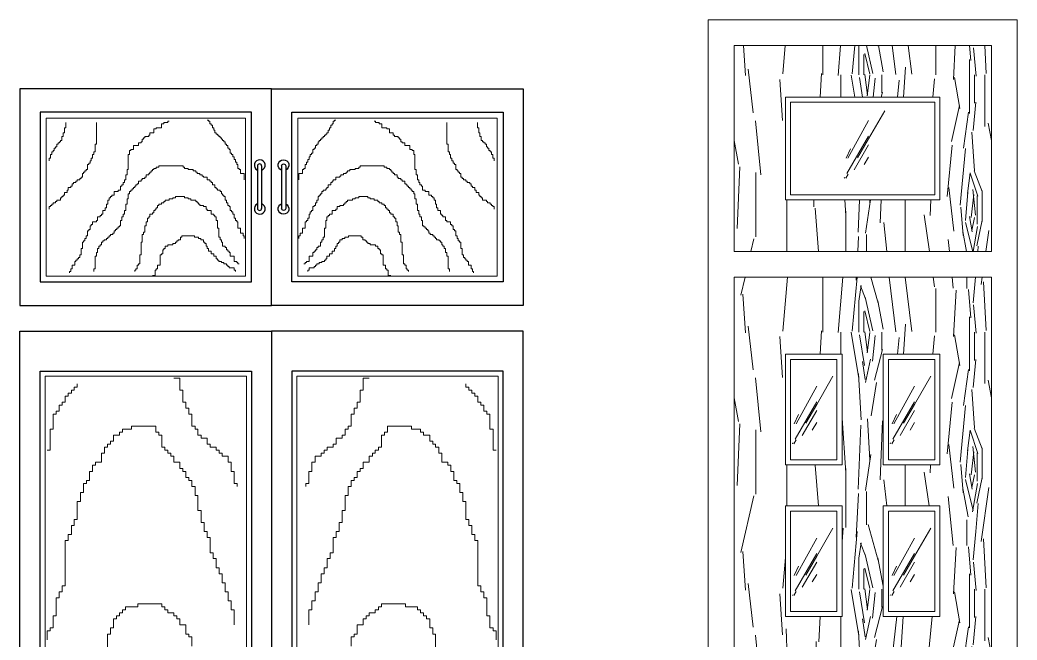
# Model space of a CAD drawing. Header units: millimetres. Extents: x -37049 to 129367, y 25385 to 90033.
# Drawn here: x 41102 to 43040, y 40787 to 41992 of the extents above; entities that cross this region are included whole.
import ezdxf

# ---------------------------------------------------------------- set-up
doc = ezdxf.new("R2010")
doc.units = ezdxf.units.MM
doc.header["$MEASUREMENT"] = 0
for name, color, linetype, lineweight in [('NBONG', 253, 'Continuous', 5), ('NCUA', 4, 'Continuous', 20), ('NCUAKHBAO', 191, 'Continuous', 18), ('NCUAMANH', 32, 'Continuous', 9), ('NKT', 9, 'Continuous', 0), ('NMANH2', 35, 'Continuous', 9), ('NMANH3', 25, 'Continuous', 9), ('NSMANH1', 44, 'Continuous', 5), ('NTHAY1', 61, 'Continuous', 25), ('NTHAY2', 51, 'Continuous', 25)]:
    doc.layers.add(name, color=color, linetype=linetype, lineweight=lineweight)
pattern_1 = [(79.6952, (-818050.92, -524962.584), (499.9974378, 3000.0004804), [55.9015, -5534.268]), (90, (-818040.9, -524907.6), (-500, 500), [55, -445]), (108.4349, (-818040.92, -524852.58), (-499.999202, 1000.000217), [47.434, -1533.7045]), (262.875, (-818055.92, -524807.584), (499.999141, 3500.00019), [40.3115, -3990.8175]), (264.8056, (-818060.92, -524847.584), (499.9976123, 5000.000335), [55.227, -5467.4535]), (284.0362, (-818065.92, -524902.58), (499.999029, -1500.000273), [61.8465, -1999.706]), (99.4623, (-818050.92, -524922.58), (-499.9990696, 2500.000387), [30.414, -3010.9675]), (83.6598, (-818055.92, -524892.584), (-500.0007895, -3999.9997013), [45.277, -4482.4155]), (275.7106, (-818050.92, -524847.584), (500.0006573, -4499.9997117), [50.2495, -4974.6885]), (258.6901, (-818045.92, -524897.58), (499.998816, 2000.000376), [25.495, -2524.0145]), (84.8056, (-818045.92, -525007.584), (-499.9976123, -5000.000335), [55.227, -5467.4535]), (78.6901, (-818040.92, -524952.58), (-499.998816, -2000.000376), [50.99, -2498.5195]), (90, (-818030.9, -524902.6), (-500, 500), [60, -440]), (110.556, (-818030.92, -524842.584), (-999.9979982, 2500.0009223), [42.72, -4229.282]), (93.8141, (-818045.918, -524802.584), (-500.003062, 6999.9996707), [75.1665, -7441.4815]), (84.8056, (-818050.92, -524727.584), (-499.9976123, -5000.000335), [55.227, -5467.4535]), (90, (-818045.9, -524672.6), (-500, 500), [55, -445]), (95.1944, (-818045.92, -525117.584), (-499.9976123, 5000.000335), [55.227, -5467.4535]), (84.8056, (-818050.92, -525062.584), (-499.9976123, -5000.000335), [55.227, -5467.4535]), (90, (-818055.9, -525117.6), (-500, 500), [30, -470]), (95.1944, (-818055.92, -525087.584), (-499.9976123, 5000.000335), [55.227, -5467.4535]), (90, (-818060.9, -525032.6), (-500, 500), [50, -450]), (100.3048, (-818060.92, -524982.584), (499.9974378, -3000.0004804), [55.9015, -5534.268]), (95.1944, (-818070.92, -524927.584), (-499.9976123, 5000.000335), [55.227, -5467.4535]), (84.8056, (-818075.92, -524872.584), (-499.9976123, -5000.000335), [55.227, -5467.4535]), (84.8056, (-818070.92, -524817.584), (-499.9976123, -5000.000335), [55.227, -5467.4535]), (81.8699, (-818065.92, -524762.584), (-499.999678, -2999.999888), [70.7105, -3464.823]), (90, (-818055.9, -524692.6), (-500, 500), [75, -425]), (77.4712, (-817755.92, -524712.584), (499.9998015, 2500.0001602), [46.0975, -4563.6745]), (84.2894, (-817745.92, -524667.584), (-500.0006573, -4499.9997117), [50.2495, -4974.6885]), (98.1301, (-817755.92, -524712.584), (-499.999678, 2999.999888), [35.3555, -3500.1785]), (99.4623, (-817760.92, -524677.58), (-499.9990696, 2500.000387), [60.8275, -2980.5535]), (90, (-817770.9, -525117.6), (-500, 500), [60, -440]), (80.5377, (-817770.92, -525057.58), (-499.9990696, -2500.000387), [30.414, -3010.9675]), (291.8014, (-817765.92, -525027.58), (-499.999955, 1500.0001365), [26.926, -2665.6565]), (282.9946, (-817755.92, -525052.584), (-999.9987888, 4500.0003839), [66.7085, -6604.1235]), (82.875, (-817755.92, -524657.584), (-499.999141, -3500.00019), [40.3115, -3990.8175]), (97.125, (-817755.92, -524657.584), (-499.999141, 3500.00019), [40.3115, -3990.8175]), (90, (-817760.9, -525117.6), (-500, 500), [40, -460]), (284.0362, (-817760.92, -525077.58), (499.999029, -1500.000273), [41.231, -2020.322]), (86.6335, (-817775.918, -525007.584), (-500.0054817, -7999.999661), [85.147, -8429.5465]), (87.7094, (-817770.918, -524922.584), (-499.99787656, -12000.0000646), [125.1, -12384.896]), (93.1798, (-817765.918, -524797.584), (-499.9955212, 8500.00025135), [90.139, -8923.7395]), (99.4623, (-817770.92, -524707.58), (-499.9990696, 2500.000387), [91.2415, -2950.14]), (100.3048, (-817725.92, -525117.584), (499.9974378, -3000.0004804), [55.9015, -5534.268]), (105.9454, (-817735.92, -525062.584), (499.9999446, -2000.0000633), [72.801, -3567.254]), (90, (-817755.9, -524992.6), (-500, 500), [65, -435]), (81.8699, (-817755.92, -524927.584), (-499.999678, -2999.999888), [70.7105, -3464.823]), (93.5763, (-817745.918, -524857.584), (-499.9953587, 7500.0003272), [80.156, -7935.4535]), (81.2538, (-817750.92, -524777.584), (500.0020985, 3499.9996682), [65.7645, -6510.7085]), (75.9638, (-817740.92, -524712.58), (-499.999029, -1500.000273), [61.8465, -1999.706]), (90, (-817725.9, -524652.6), (-500, 500), [35, -465]), (264.8056, (-817775.92, -525007.584), (499.9976123, 5000.000335), [110.4535, -5412.227]), (85.2364, (-817805.92, -525117.584), (-499.9957663, -5500.0004732), [120.416, -5900.3815]), (90, (-817795.9, -524997.6), (-500, 500), [115, -385]), (94.0856, (-817795.918, -524882.584), (-499.9980662, 6500.0000745), [140.3565, -6877.4775]), (90, (-817805.9, -524742.6), (-500, 500), [125, -375]), (97.125, (-817700.92, -525117.584), (-499.999141, 3500.00019), [120.934, -3910.195]), (96.3402, (-817715.92, -524997.584), (-500.0007895, 3999.9997013), [90.554, -4437.1385]), (87.5104, (-817725.918, -524907.584), (-500.00893264, -10999.99973985), [115.1085, -11395.756]), (83.4802, (-817720.918, -524792.584), (-1499.99976262, -12999.99989544), [176.139, -17437.776]), (93.0128, (-818025.918, -525117.584), (-500.00205244, 9000.00000585), [95.1315, -9418.0175]), (81.8699, (-818030.92, -525022.584), (-499.999678, -2999.999888), [106.066, -3429.468]), (87.6141, (-818015.918, -524917.584), (-499.9913853, -11500.00026194), [120.104, -11890.308]), (100.6197, (-818010.918, -524797.584), (1000.0040416, -5499.9992023), [81.394, -8058.016]), (90, (-818025.9, -524717.6), (-500, 500), [100, -400]), (86.8202, (-818085.918, -525117.584), (-499.9955212, -8500.00025135), [90.139, -8923.7395]), (96.009, (-818080.918, -525027.584), (499.99965874, -4999.99987545), [95.525, -9456.9615]), (96.7098, (-818090.918, -524932.584), (499.9969406, -4500.0004989), [85.586, -8473.035]), (84.2894, (-818100.92, -524847.584), (-500.0006573, -4499.9997117), [100.499, -4924.439]), (77.9052, (-818090.918, -524747.584), (-1000.0033667, -4499.9993008), [71.589, -7087.3215]), (99.4623, (-818075.92, -524677.58), (-499.9990696, 2500.000387), [60.8275, -2980.5535]), (93.8141, (-817990.918, -525117.584), (-500.003062, 6999.9996707), [75.1665, -7441.4815]), (77.1957, (-817995.918, -525042.584), (-1500.00369384, -6499.99892344), [112.805, -11167.709]), (90, (-817970.9, -524932.6), (-500, 500), [125, -375]), (95.4403, (-817970.918, -524807.584), (499.9966856, -5500.0001561), [105.475, -10442.0365]), (96.7098, (-817980.918, -524702.584), (499.9969406, -4500.0004989), [85.586, -8473.035]), (90, (-818120.9, -525117.6), (-500, 500), [85, -415]), (98.1301, (-818120.92, -525032.584), (-499.999678, 2999.999888), [141.4215, -3394.1125]), (87.6141, (-818140.918, -524892.584), (-499.9913853, -11500.00026194), [120.104, -11890.308]), (84.4725, (-818135.918, -524772.584), (999.99268983, 10500.0008597), [155.724, -15416.6875]), (96.8428, (-817665.918, -525117.584), (1000.00399896, -8499.99968274), [125.897, -12463.7815]), (90, (-817680.9, -524992.6), (-500, 500), [140, -360]), (86.3478, (-817680.918, -524852.584), (-999.99364926, -15500.00047111), [235.478, -23312.3455]), (90, (-817840.9, -525117.6), (-500, 500), [120, -380]), (94.7636, (-817840.92, -524997.584), (-499.9957663, 5500.0004732), [120.416, -5900.3815]), (88.1524, (-817850.918, -524877.584), (-499.99716989, -15000.00023215), [155.0805, -15352.982]), (87.2737, (-817845.918, -524722.584), (-499.99800886, -10000.0001475), [105.119, -10406.779]), (84.8056, (-817920.92, -525117.584), (-499.9976123, -5000.000335), [110.4535, -5412.227]), (90, (-817910.9, -525007.6), (-500, 500), [160, -340]), (91.9092, (-817910.918, -524847.584), (-500.01212054, 14499.9995158), [150.0835, -14858.2475]), (93.5763, (-817915.918, -524697.584), (-499.9953587, 7500.0003272), [80.156, -7935.4535])]

# ---------------------------------------------------------------- blocks, each defined once
blk = doc.blocks.new('A$C59837BF3')
at = {"layer": 'NTHAY2'}
for p, q in [((38, 582), (38, 70)), ((88, 582), (88, 70))]:
    blk.add_line(p, q, dxfattribs=at)
for centre, radius, start, end in [((65, 592), 65, 290.9204, 245.6594), ((63, 582), 25, 0, 180), ((65, 65), 65, 114.3406, 69.0796), ((63, 70), 25, 180, 0)]:
    blk.add_arc(centre, radius, start, end, dxfattribs=at)
blk = doc.blocks.new('A$C638607B3')
at = {"layer": 'NBONG', "ltscale": 0.75}
for p, q in [((167.5, 271.3), (279.7, 465.7)), ((25, 137.7), (167.5, 397)), ((18.4, 31.8), (167.5, 290.1)), ((67.8, 57.4), (167.5, 230)), ((92.1, 140.8), (167.5, 271.3)), ((13.1, 137.7), (42.9, 201.8)), ((137.2, 93.2), (167.5, 145.6)), ((0, 0), (2.9, 5)), ((10.8, 0), (26.5, 27.1))]:
    blk.add_line(p, q, dxfattribs=at)

msp = doc.modelspace()

# ---------------------------------------------------------------- hatches: boundary and pattern name
at = {"layer": 'NSMANH1', "lineweight": 0}
h = msp.add_hatch(dxfattribs=at)
h.set_pattern_fill('WOOD8', color=256, scale=500, angle=90, style=0, pattern_type=2)
h.set_pattern_definition(pattern_1)
h.paths.add_polyline_path([(42989.6, 41942.3), (42489.6, 41942.3), (42489.6, 41542.3), (42989.6, 41542.3)])
h.paths.add_polyline_path([(42889.6, 41842.3), (42889.6, 41642.3), (42589.6, 41642.3), (42589.6, 41842.3)], flags=16)
h = msp.add_hatch(dxfattribs=at)
h.set_pattern_fill('WOOD8', color=256, scale=500, angle=90, style=0, pattern_type=2)
h.set_pattern_definition(pattern_1)
h.paths.add_polyline_path([(42489.6, 41492.3), (42489.6, 40092.5), (42989.6, 40092.5), (42989.6, 41492.3)])
h.paths.add_polyline_path([(42889.6, 41342.3), (42889.6, 41127.3), (42779.6, 41127.3), (42779.6, 41342.3)], flags=16)
h.paths.add_polyline_path([(42699.6, 41342.3), (42699.6, 41127.3), (42589.6, 41127.3), (42589.6, 41342.3)], flags=16)
h.paths.add_polyline_path([(42889.6, 41047.3), (42889.6, 40832.3), (42779.6, 40832.3), (42779.6, 41047.3)], flags=16)
h.paths.add_polyline_path([(42699.6, 41047.3), (42699.6, 40832.3), (42589.6, 40832.3), (42589.6, 41047.3)], flags=16)
h.paths.add_polyline_path([(42889.6, 40752.5), (42889.6, 40537.5), (42779.6, 40537.5), (42779.6, 40752.5)], flags=16)
h.paths.add_polyline_path([(42699.6, 40752.5), (42699.6, 40537.5), (42589.6, 40537.5), (42589.6, 40752.5)], flags=16)
h.paths.add_polyline_path([(42889.6, 40457.5), (42889.6, 40242.5), (42779.6, 40242.5), (42779.6, 40457.5)], flags=16)
h.paths.add_polyline_path([(42699.6, 40457.5), (42699.6, 40242.5), (42589.6, 40242.5), (42589.6, 40457.5)], flags=16)

# ---------------------------------------------------------------- linework, layer by layer
at = {"layer": 'NCUA'}
for points in [[(42989.6, 41542.3), (42489.6, 41542.3), (42489.6, 41942.3), (42989.6, 41942.3)], [(42889.6, 41642.3), (42589.6, 41642.3), (42589.6, 41842.3), (42889.6, 41842.3)], [(42989.6, 40092.5), (42489.6, 40092.5), (42489.6, 41492.3), (42989.6, 41492.3), (42989.6, 40092.5)], [(42699.6, 41127.3), (42589.6, 41127.3), (42589.6, 41342.3), (42699.6, 41342.3)], [(42889.6, 41127.3), (42779.6, 41127.3), (42779.6, 41342.3), (42889.6, 41342.3)], [(42699.6, 40832.3), (42589.6, 40832.3), (42589.6, 41047.3), (42699.6, 41047.3)], [(42889.6, 40832.3), (42779.6, 40832.3), (42779.6, 41047.3), (42889.6, 41047.3)]]:
    msp.add_lwpolyline(points, close=True, dxfattribs=at)
at = {"layer": 'NCUAKHBAO'}
msp.add_lwpolyline([(43039.6, 41992.3), (42439.6, 41992.3), (42439.6, 40042.5), (43039.6, 40042.5)], close=True, dxfattribs=at)
at = {"layer": 'NCUAMANH'}
for points in [[(42879.6, 41652.3), (42599.6, 41652.3), (42599.6, 41832.3), (42879.6, 41832.3)], [(42689.6, 41137.3), (42599.6, 41137.3), (42599.6, 41332.3), (42689.6, 41332.3)], [(42879.6, 41137.3), (42789.6, 41137.3), (42789.6, 41332.3), (42879.6, 41332.3)], [(42689.6, 40842.3), (42599.6, 40842.3), (42599.6, 41037.3), (42689.6, 41037.3)], [(42879.6, 40842.3), (42789.6, 40842.3), (42789.6, 41037.3), (42879.6, 41037.3)]]:
    msp.add_lwpolyline(points, close=True, dxfattribs=at)
at = {"layer": 'NMANH2'}
for points in [[(41150.9, 41299.4), (41542.1, 41299.4), (41542.1, 40105.7), (41150.9, 40105.7)], [(42031.1, 41299.4), (41639.9, 41299.4), (41639.9, 40105.7), (42031.1, 40105.7)]]:
    msp.add_lwpolyline(points, close=True, dxfattribs=at)
at = {"layer": 'NMANH3', "elevation": -22}
for points in [[(41540.4, 41801.3), (41152.7, 41801.3), (41152.7, 41494.4), (41540.4, 41494.4)], [(41641.7, 41801.3), (42029.4, 41801.3), (42029.4, 41494.4), (41641.7, 41494.4)]]:
    msp.add_lwpolyline(points, close=True, dxfattribs=at)
at = {"layer": 'NSMANH1', "color": 147, "lineweight": 0}
for points in [[(41391.8, 41795.2), (41389.3, 41795.2), (41389.3, 41792.8), (41381.9, 41792.8), (41381.9, 41790.2), (41376.9, 41790.2), (41376.9, 41782.8), (41367, 41782.8), (41367, 41780.4), (41362, 41780.4), (41362, 41772.9), (41354.6, 41772.9), (41354.6, 41768), (41352.2, 41768), (41352.2, 41765.5), (41344.7, 41765.5), (41344.7, 41763), (41342.3, 41763), (41342.3, 41760.6), (41339.7, 41760.6), (41339.7, 41755.6), (41337.3, 41755.6), (41337.3, 41753.2), (41332.3, 41753.2), (41332.3, 41748.2), (41322.4, 41748.2), (41322.4, 41740.7), (41317.5, 41740.7), (41317.5, 41738.3), (41315, 41738.3), (41315, 41730.8), (41312.5, 41730.8), (41312.5, 41701.2), (41310.1, 41701.2), (41310.1, 41691.2), (41307.5, 41691.2), (41307.5, 41681.3), (41305.1, 41681.3), (41305.1, 41676.4), (41302.6, 41676.4), (41302.6, 41671.5), (41300.1, 41671.5), (41300.1, 41669), (41297.7, 41669), (41297.7, 41661.6), (41292.7, 41661.6), (41292.7, 41659), (41285.2, 41659), (41285.2, 41651.7), (41280.3, 41651.7), (41280.3, 41649.1), (41277.8, 41649.1), (41277.8, 41646.7), (41275.3, 41646.7), (41275.3, 41641.7), (41272.9, 41641.7), (41272.9, 41634.3), (41270.4, 41634.3), (41270.4, 41626.9), (41267.9, 41626.9), (41267.9, 41621.9), (41262.9, 41621.9), (41262.9, 41614.5), (41260.5, 41614.5), (41260.5, 41612.1), (41258, 41612.1), (41258, 41609.5), (41253, 41609.5), (41253, 41602.2), (41250.6, 41602.2), (41250.6, 41599.6), (41243.2, 41599.6), (41243.2, 41594.7), (41240.6, 41594.7), (41240.6, 41592.2), (41238.2, 41592.2), (41238.2, 41584.8), (41235.7, 41584.8), (41235.7, 41582.3), (41233.2, 41582.3), (41233.2, 41572.4), (41230.7, 41572.4), (41230.7, 41567.5), (41228.3, 41567.5), (41228.3, 41562.6), (41225.7, 41562.6), (41225.7, 41560), (41223.3, 41560), (41223.3, 41547.7), (41220.8, 41547.7), (41220.8, 41535.3), (41218.3, 41535.3), (41218.3, 41530.4), (41215.9, 41530.4), (41215.9, 41527.9), (41213.4, 41527.9), (41213.4, 41525.4), (41210.9, 41525.4), (41210.9, 41522.9), (41208.4, 41522.9), (41208.4, 41515.5), (41203.4, 41515.5), (41203.4, 41508.1), (41201, 41508.1), (41201, 41503.2), (41198.5, 41503.2), (41198.5, 41500.6)], [(41538, 41681.3), (41538, 41693.8), (41530.6, 41693.8), (41530.6, 41701.2), (41528.2, 41701.2), (41528.2, 41703.6), (41525.6, 41703.6), (41525.6, 41711.1), (41523.2, 41711.1), (41523.2, 41716), (41520.7, 41716), (41520.7, 41721), (41518.2, 41721), (41518.2, 41726), (41515.7, 41726), (41515.7, 41730.8), (41513.3, 41730.8), (41513.3, 41733.3), (41510.7, 41733.3), (41510.7, 41740.7), (41508.3, 41740.7), (41508.3, 41743.3), (41505.9, 41743.3), (41505.9, 41748.2), (41503.3, 41748.2), (41503.3, 41750.7), (41500.9, 41750.7), (41500.9, 41755.6), (41498.4, 41755.6), (41498.4, 41758), (41495.9, 41758), (41495.9, 41760.6), (41493.4, 41760.6), (41493.4, 41763), (41491, 41763), (41491, 41765.5), (41488.4, 41765.5), (41488.4, 41768), (41486, 41768), (41486, 41770.5), (41483.6, 41770.5), (41483.6, 41772.9), (41481, 41772.9), (41481, 41777.9), (41478.6, 41777.9), (41478.6, 41782.8), (41476.1, 41782.8), (41476.1, 41787.8), (41473.6, 41787.8), (41473.6, 41790.2), (41471.1, 41790.2), (41471.1, 41795.2), (41468.7, 41795.2), (41468.7, 41797.7), (41466.1, 41797.7)], [(41644, 41681.3), (41644, 41693.8), (41651.4, 41693.8), (41651.4, 41701.2), (41653.9, 41701.2), (41653.9, 41703.6), (41656.4, 41703.6), (41656.4, 41711.1), (41658.9, 41711.1), (41658.9, 41716), (41661.3, 41716), (41661.3, 41721), (41663.9, 41721), (41663.9, 41726), (41666.3, 41726), (41666.3, 41730.8), (41668.8, 41730.8), (41668.8, 41733.3), (41671.3, 41733.3), (41671.3, 41740.7), (41673.7, 41740.7), (41673.7, 41743.3), (41676.2, 41743.3), (41676.2, 41748.2), (41678.7, 41748.2), (41678.7, 41750.7), (41681.2, 41750.7), (41681.2, 41755.6), (41683.6, 41755.6), (41683.6, 41758), (41686.2, 41758), (41686.2, 41760.6), (41688.6, 41760.6), (41688.6, 41763), (41691.1, 41763), (41691.1, 41765.5), (41693.6, 41765.5), (41693.6, 41768), (41696.1, 41768), (41696.1, 41770.5), (41698.5, 41770.5), (41698.5, 41772.9), (41701, 41772.9), (41701, 41777.9), (41703.5, 41777.9), (41703.5, 41782.8), (41705.9, 41782.8), (41705.9, 41787.8), (41708.5, 41787.8), (41708.5, 41790.2), (41710.9, 41790.2), (41710.9, 41795.2), (41713.4, 41795.2), (41713.4, 41797.7), (41715.9, 41797.7)], [(41790.3, 41795.2), (41792.7, 41795.2), (41792.7, 41792.8), (41800.2, 41792.8), (41800.2, 41790.2), (41805.1, 41790.2), (41805.1, 41782.8), (41815, 41782.8), (41815, 41780.4), (41820, 41780.4), (41820, 41772.9), (41827.5, 41772.9), (41827.5, 41768), (41829.9, 41768), (41829.9, 41765.5), (41837.3, 41765.5), (41837.3, 41763), (41839.8, 41763), (41839.8, 41760.6), (41842.3, 41760.6), (41842.3, 41755.6), (41844.8, 41755.6), (41844.8, 41753.2), (41849.8, 41753.2), (41849.8, 41748.2), (41859.6, 41748.2), (41859.6, 41740.7), (41864.5, 41740.7), (41864.5, 41738.3), (41867.1, 41738.3), (41867.1, 41730.8), (41869.5, 41730.8), (41869.5, 41701.2), (41872, 41701.2), (41872, 41691.2), (41874.5, 41691.2), (41874.5, 41681.3), (41877, 41681.3), (41877, 41676.4), (41879.4, 41676.4), (41879.4, 41671.5), (41882, 41671.5), (41882, 41669), (41884.4, 41669), (41884.4, 41661.6), (41889.4, 41661.6), (41889.4, 41659), (41896.8, 41659), (41896.8, 41651.7), (41901.7, 41651.7), (41901.7, 41649.1), (41904.3, 41649.1), (41904.3, 41646.7), (41906.7, 41646.7), (41906.7, 41641.7), (41909.2, 41641.7), (41909.2, 41634.3), (41911.7, 41634.3), (41911.7, 41626.9), (41914.1, 41626.9), (41914.1, 41621.9), (41919.1, 41621.9), (41919.1, 41614.5), (41921.6, 41614.5), (41921.6, 41612.1), (41924, 41612.1), (41924, 41609.5), (41929, 41609.5), (41929, 41602.2), (41931.5, 41602.2), (41931.5, 41599.6), (41938.9, 41599.6), (41938.9, 41594.7), (41941.4, 41594.7), (41941.4, 41592.2), (41943.9, 41592.2), (41943.9, 41584.8), (41946.3, 41584.8), (41946.3, 41582.3), (41948.9, 41582.3), (41948.9, 41572.4), (41951.3, 41572.4), (41951.3, 41567.5), (41953.8, 41567.5), (41953.8, 41562.6), (41956.3, 41562.6), (41956.3, 41560), (41958.8, 41560), (41958.8, 41547.7), (41961.2, 41547.7), (41961.2, 41535.3), (41963.7, 41535.3), (41963.7, 41530.4), (41966.2, 41530.4), (41966.2, 41527.9), (41968.6, 41527.9), (41968.6, 41525.4), (41971.2, 41525.4), (41971.2, 41522.9), (41973.6, 41522.9), (41973.6, 41515.5), (41978.6, 41515.5), (41978.6, 41508.1), (41981.1, 41508.1), (41981.1, 41503.2), (41983.5, 41503.2), (41983.5, 41500.6)], [(41191.1, 41792.8), (41191.1, 41782.8), (41188.6, 41782.8), (41188.6, 41772.9), (41186.1, 41772.9), (41186.1, 41765.5), (41183.7, 41765.5), (41183.7, 41758), (41181.1, 41758), (41181.1, 41755.6), (41178.7, 41755.6), (41178.7, 41753.2), (41176.2, 41753.2), (41176.2, 41750.7), (41173.7, 41750.7), (41173.7, 41745.7), (41171.2, 41745.7), (41171.2, 41743.3), (41168.8, 41743.3), (41168.8, 41738.3), (41166.3, 41738.3), (41166.3, 41735.8), (41163.8, 41735.8), (41163.8, 41730.8), (41161.4, 41730.8), (41161.4, 41723.4), (41158.8, 41723.4), (41158.8, 41718.5)], [(41250.6, 41792.8), (41250.6, 41750.7), (41248, 41750.7), (41248, 41735.8), (41245.6, 41735.8), (41245.6, 41730.8), (41243.2, 41730.8), (41243.2, 41723.4), (41240.6, 41723.4), (41240.6, 41718.5), (41238.2, 41718.5), (41238.2, 41713.5), (41235.7, 41713.5), (41235.7, 41711.1), (41233.2, 41711.1), (41233.2, 41701.2), (41230.7, 41701.2), (41230.7, 41698.7), (41228.3, 41698.7), (41228.3, 41696.2), (41225.7, 41696.2), (41225.7, 41693.8), (41223.3, 41693.8), (41223.3, 41686.3), (41220.8, 41686.3), (41220.8, 41683.8), (41218.3, 41683.8), (41218.3, 41681.3), (41213.4, 41681.3), (41213.4, 41678.9), (41210.9, 41678.9), (41210.9, 41676.4), (41206, 41676.4), (41206, 41673.9), (41203.4, 41673.9), (41203.4, 41669), (41201, 41669), (41201, 41666.5), (41196, 41666.5), (41196, 41661.6), (41193.6, 41661.6), (41193.6, 41656.6), (41188.6, 41656.6), (41188.6, 41651.7), (41186.1, 41651.7), (41186.1, 41649.1), (41183.7, 41649.1), (41183.7, 41646.7), (41181.1, 41646.7), (41181.1, 41641.7), (41173.7, 41641.7), (41173.7, 41639.3), (41171.2, 41639.3), (41171.2, 41636.8), (41166.3, 41636.8), (41166.3, 41634.3), (41163.8, 41634.3), (41163.8, 41631.8), (41161.4, 41631.8), (41161.4, 41629.4), (41158.8, 41629.4), (41158.8, 41624.4)], [(41931.5, 41792.8), (41931.5, 41750.7), (41934, 41750.7), (41934, 41735.8), (41936.5, 41735.8), (41936.5, 41730.8), (41938.9, 41730.8), (41938.9, 41723.4), (41941.4, 41723.4), (41941.4, 41718.5), (41943.9, 41718.5), (41943.9, 41713.5), (41946.3, 41713.5), (41946.3, 41711.1), (41948.9, 41711.1), (41948.9, 41701.2), (41951.3, 41701.2), (41951.3, 41698.7), (41953.8, 41698.7), (41953.8, 41696.2), (41956.3, 41696.2), (41956.3, 41693.8), (41958.8, 41693.8), (41958.8, 41686.3), (41961.2, 41686.3), (41961.2, 41683.8), (41963.7, 41683.8), (41963.7, 41681.3), (41968.6, 41681.3), (41968.6, 41678.9), (41971.2, 41678.9), (41971.2, 41676.4), (41976.1, 41676.4), (41976.1, 41673.9), (41978.6, 41673.9), (41978.6, 41669), (41981.1, 41669), (41981.1, 41666.5), (41986.1, 41666.5), (41986.1, 41661.6), (41988.5, 41661.6), (41988.5, 41656.6), (41993.5, 41656.6), (41993.5, 41651.7), (41995.9, 41651.7), (41995.9, 41649.1), (41998.4, 41649.1), (41998.4, 41646.7), (42000.9, 41646.7), (42000.9, 41641.7), (42008.4, 41641.7), (42008.4, 41639.3), (42010.8, 41639.3), (42010.8, 41636.8), (42015.8, 41636.8), (42015.8, 41634.3), (42018.2, 41634.3), (42018.2, 41631.8), (42020.7, 41631.8), (42020.7, 41629.4), (42023.2, 41629.4), (42023.2, 41624.4)], [(41990.9, 41792.8), (41990.9, 41782.8), (41993.5, 41782.8), (41993.5, 41772.9), (41995.9, 41772.9), (41995.9, 41765.5), (41998.4, 41765.5), (41998.4, 41758), (42000.9, 41758), (42000.9, 41755.6), (42003.4, 41755.6), (42003.4, 41753.2), (42005.8, 41753.2), (42005.8, 41750.7), (42008.4, 41750.7), (42008.4, 41745.7), (42010.8, 41745.7), (42010.8, 41743.3), (42013.3, 41743.3), (42013.3, 41738.3), (42015.8, 41738.3), (42015.8, 41735.8), (42018.2, 41735.8), (42018.2, 41730.8), (42020.7, 41730.8), (42020.7, 41723.4), (42023.2, 41723.4), (42023.2, 41718.5)], [(41538, 41567.5), (41538, 41572.4), (41535.6, 41572.4), (41535.6, 41577.4), (41530.6, 41577.4), (41530.6, 41587.3), (41525.6, 41587.3), (41525.6, 41599.6), (41523.2, 41599.6), (41523.2, 41602.2), (41520.7, 41602.2), (41520.7, 41607.1), (41518.2, 41607.1), (41518.2, 41614.5), (41515.7, 41614.5), (41515.7, 41619.5), (41513.3, 41619.5), (41513.3, 41621.9), (41510.7, 41621.9), (41510.7, 41629.4), (41508.3, 41629.4), (41508.3, 41631.8), (41505.9, 41631.8), (41505.9, 41636.8), (41503.3, 41636.8), (41503.3, 41641.7), (41500.9, 41641.7), (41500.9, 41649.1), (41498.4, 41649.1), (41498.4, 41651.7), (41495.9, 41651.7), (41495.9, 41654.1), (41493.4, 41654.1), (41493.4, 41659), (41491, 41659), (41491, 41661.6), (41486, 41661.6), (41486, 41664), (41483.6, 41664), (41483.6, 41666.5), (41481, 41666.5), (41481, 41671.5), (41476.1, 41671.5), (41476.1, 41676.4), (41473.6, 41676.4), (41473.6, 41678.9), (41471.1, 41678.9), (41471.1, 41681.3), (41466.1, 41681.3), (41466.1, 41686.3), (41458.7, 41686.3), (41458.7, 41688.8), (41456.3, 41688.8), (41456.3, 41691.2), (41451.3, 41691.2), (41451.3, 41693.8), (41446.4, 41693.8), (41446.4, 41696.2), (41443.8, 41696.2), (41443.8, 41698.7), (41438.9, 41698.7), (41438.9, 41701.2), (41429, 41701.2), (41429, 41703.6), (41421.5, 41703.6), (41421.5, 41706.1), (41419.1, 41706.1), (41419.1, 41708.5), (41372, 41708.5), (41372, 41706.1), (41367, 41706.1), (41367, 41703.6), (41362, 41703.6), (41362, 41701.2), (41359.6, 41701.2), (41359.6, 41698.7), (41357.1, 41698.7), (41357.1, 41696.2), (41354.6, 41696.2), (41354.6, 41693.8), (41352.2, 41693.8), (41352.2, 41691.2), (41347.2, 41691.2), (41347.2, 41686.3), (41344.7, 41686.3), (41344.7, 41683.8), (41339.7, 41683.8), (41339.7, 41681.3), (41337.3, 41681.3), (41337.3, 41678.9), (41332.3, 41678.9), (41332.3, 41673.9), (41329.8, 41673.9), (41329.8, 41671.5), (41327.4, 41671.5), (41327.4, 41669), (41325, 41669), (41325, 41666.5), (41322.4, 41666.5), (41322.4, 41664), (41320, 41664), (41320, 41661.6), (41317.5, 41661.6), (41317.5, 41659), (41315, 41659), (41315, 41654.1), (41312.5, 41654.1), (41312.5, 41644.3), (41310.1, 41644.3), (41310.1, 41634.3), (41307.5, 41634.3), (41307.5, 41621.9), (41305.1, 41621.9), (41305.1, 41614.5), (41302.6, 41614.5), (41302.6, 41609.5), (41300.1, 41609.5), (41300.1, 41602.2), (41297.7, 41602.2), (41297.7, 41592.2), (41295.2, 41592.2), (41295.2, 41589.8), (41292.7, 41589.8), (41292.7, 41587.3), (41290.2, 41587.3), (41290.2, 41584.8), (41287.8, 41584.8), (41287.8, 41582.3), (41285.2, 41582.3), (41285.2, 41577.4), (41282.8, 41577.4), (41282.8, 41574.9), (41277.8, 41574.9), (41277.8, 41572.4), (41275.3, 41572.4), (41275.3, 41570), (41272.9, 41570), (41272.9, 41567.5), (41270.4, 41567.5), (41270.4, 41565), (41265.5, 41565), (41265.5, 41562.6), (41262.9, 41562.6), (41262.9, 41560), (41260.5, 41560), (41260.5, 41555.1), (41258, 41555.1), (41258, 41552.7), (41255.5, 41552.7), (41255.5, 41547.7), (41253, 41547.7), (41253, 41540.3), (41250.6, 41540.3), (41250.6, 41532.8), (41248, 41532.8), (41248, 41508.1), (41245.6, 41508.1), (41245.6, 41503.2)], [(41644, 41567.5), (41644, 41572.4), (41646.5, 41572.4), (41646.5, 41577.4), (41651.4, 41577.4), (41651.4, 41587.3), (41656.4, 41587.3), (41656.4, 41599.6), (41658.9, 41599.6), (41658.9, 41602.2), (41661.3, 41602.2), (41661.3, 41607.1), (41663.9, 41607.1), (41663.9, 41614.5), (41666.3, 41614.5), (41666.3, 41619.5), (41668.8, 41619.5), (41668.8, 41621.9), (41671.3, 41621.9), (41671.3, 41629.4), (41673.7, 41629.4), (41673.7, 41631.8), (41676.2, 41631.8), (41676.2, 41636.8), (41678.7, 41636.8), (41678.7, 41641.7), (41681.2, 41641.7), (41681.2, 41649.1), (41683.6, 41649.1), (41683.6, 41651.7), (41686.2, 41651.7), (41686.2, 41654.1), (41688.6, 41654.1), (41688.6, 41659), (41691.1, 41659), (41691.1, 41661.6), (41696.1, 41661.6), (41696.1, 41664), (41698.5, 41664), (41698.5, 41666.5), (41701, 41666.5), (41701, 41671.5), (41705.9, 41671.5), (41705.9, 41676.4), (41708.5, 41676.4), (41708.5, 41678.9), (41710.9, 41678.9), (41710.9, 41681.3), (41715.9, 41681.3), (41715.9, 41686.3), (41723.4, 41686.3), (41723.4, 41688.8), (41725.8, 41688.8), (41725.8, 41691.2), (41730.8, 41691.2), (41730.8, 41693.8), (41735.7, 41693.8), (41735.7, 41696.2), (41738.2, 41696.2), (41738.2, 41698.7), (41743.1, 41698.7), (41743.1, 41701.2), (41753.1, 41701.2), (41753.1, 41703.6), (41760.5, 41703.6), (41760.5, 41706.1), (41763, 41706.1), (41763, 41708.5), (41810, 41708.5), (41810, 41706.1), (41815, 41706.1), (41815, 41703.6), (41820, 41703.6), (41820, 41701.2), (41822.5, 41701.2), (41822.5, 41698.7), (41824.9, 41698.7), (41824.9, 41696.2), (41827.5, 41696.2), (41827.5, 41693.8), (41829.9, 41693.8), (41829.9, 41691.2), (41834.9, 41691.2), (41834.9, 41686.3), (41837.3, 41686.3), (41837.3, 41683.8), (41842.3, 41683.8), (41842.3, 41681.3), (41844.8, 41681.3), (41844.8, 41678.9), (41849.8, 41678.9), (41849.8, 41673.9), (41852.2, 41673.9), (41852.2, 41671.5), (41854.7, 41671.5), (41854.7, 41669), (41857.1, 41669), (41857.1, 41666.5), (41859.6, 41666.5), (41859.6, 41664), (41862.1, 41664), (41862.1, 41661.6), (41864.5, 41661.6), (41864.5, 41659), (41867.1, 41659), (41867.1, 41654.1), (41869.5, 41654.1), (41869.5, 41644.3), (41872, 41644.3), (41872, 41634.3), (41874.5, 41634.3), (41874.5, 41621.9), (41877, 41621.9), (41877, 41614.5), (41879.4, 41614.5), (41879.4, 41609.5), (41882, 41609.5), (41882, 41602.2), (41884.4, 41602.2), (41884.4, 41592.2), (41886.8, 41592.2), (41886.8, 41589.8), (41889.4, 41589.8), (41889.4, 41587.3), (41891.8, 41587.3), (41891.8, 41584.8), (41894.3, 41584.8), (41894.3, 41582.3), (41896.8, 41582.3), (41896.8, 41577.4), (41899.3, 41577.4), (41899.3, 41574.9), (41904.3, 41574.9), (41904.3, 41572.4), (41906.7, 41572.4), (41906.7, 41570), (41909.2, 41570), (41909.2, 41567.5), (41911.7, 41567.5), (41911.7, 41565), (41916.6, 41565), (41916.6, 41562.6), (41919.1, 41562.6), (41919.1, 41560), (41921.6, 41560), (41921.6, 41555.1), (41924, 41555.1), (41924, 41552.7), (41926.6, 41552.7), (41926.6, 41547.7), (41929, 41547.7), (41929, 41540.3), (41931.5, 41540.3), (41931.5, 41532.8), (41934, 41532.8), (41934, 41508.1), (41936.5, 41508.1), (41936.5, 41503.2)], [(41528.2, 41517.9), (41525.6, 41517.9), (41525.6, 41520.5), (41523.2, 41520.5), (41523.2, 41522.9), (41518.2, 41522.9), (41518.2, 41532.8), (41510.7, 41532.8), (41510.7, 41540.3), (41508.3, 41540.3), (41508.3, 41542.7), (41505.9, 41542.7), (41505.9, 41545.2), (41503.3, 41545.2), (41503.3, 41550.1), (41500.9, 41550.1), (41500.9, 41552.7), (41495.9, 41552.7), (41495.9, 41560), (41493.4, 41560), (41493.4, 41565), (41491, 41565), (41491, 41570), (41488.4, 41570), (41488.4, 41587.3), (41486, 41587.3), (41486, 41602.2), (41483.6, 41602.2), (41483.6, 41609.5), (41481, 41609.5), (41481, 41612.1), (41478.6, 41612.1), (41478.6, 41614.5), (41473.6, 41614.5), (41473.6, 41621.9), (41466.1, 41621.9), (41466.1, 41624.4), (41463.7, 41624.4), (41463.7, 41629.4), (41458.7, 41629.4), (41458.7, 41631.8), (41451.3, 41631.8), (41451.3, 41634.3), (41448.8, 41634.3), (41448.8, 41636.8), (41446.4, 41636.8), (41446.4, 41639.3), (41443.8, 41639.3), (41443.8, 41641.7), (41433.9, 41641.7), (41433.9, 41644.3), (41429, 41644.3), (41429, 41646.7), (41421.5, 41646.7), (41421.5, 41649.1), (41404.2, 41649.1), (41404.2, 41646.7), (41399.2, 41646.7), (41399.2, 41644.3), (41391.8, 41644.3), (41391.8, 41641.7), (41384.3, 41641.7), (41384.3, 41639.3), (41381.9, 41639.3), (41381.9, 41636.8), (41376.9, 41636.8), (41376.9, 41634.3), (41372, 41634.3), (41372, 41631.8), (41369.5, 41631.8), (41369.5, 41626.9), (41367, 41626.9), (41367, 41624.4), (41364.6, 41624.4), (41364.6, 41621.9), (41362, 41621.9), (41362, 41617), (41359.6, 41617), (41359.6, 41614.5), (41354.6, 41614.5), (41354.6, 41609.5), (41352.2, 41609.5), (41352.2, 41607.1), (41349.7, 41607.1), (41349.7, 41599.6), (41347.2, 41599.6), (41347.2, 41592.2), (41344.7, 41592.2), (41344.7, 41579.9), (41342.3, 41579.9), (41342.3, 41574.9), (41339.7, 41574.9), (41339.7, 41560), (41337.3, 41560), (41337.3, 41535.3), (41334.8, 41535.3), (41334.8, 41517.9), (41332.3, 41517.9), (41332.3, 41515.5), (41329.8, 41515.5), (41329.8, 41508.1), (41327.4, 41508.1), (41327.4, 41505.6), (41325, 41505.6), (41325, 41503.2)], [(41653.9, 41517.9), (41656.4, 41517.9), (41656.4, 41520.5), (41658.9, 41520.5), (41658.9, 41522.9), (41663.9, 41522.9), (41663.9, 41532.8), (41671.3, 41532.8), (41671.3, 41540.3), (41673.7, 41540.3), (41673.7, 41542.7), (41676.2, 41542.7), (41676.2, 41545.2), (41678.7, 41545.2), (41678.7, 41550.1), (41681.2, 41550.1), (41681.2, 41552.7), (41686.2, 41552.7), (41686.2, 41560), (41688.6, 41560), (41688.6, 41565), (41691.1, 41565), (41691.1, 41570), (41693.6, 41570), (41693.6, 41587.3), (41696.1, 41587.3), (41696.1, 41602.2), (41698.5, 41602.2), (41698.5, 41609.5), (41701, 41609.5), (41701, 41612.1), (41703.5, 41612.1), (41703.5, 41614.5), (41708.5, 41614.5), (41708.5, 41621.9), (41715.9, 41621.9), (41715.9, 41624.4), (41718.4, 41624.4), (41718.4, 41629.4), (41723.4, 41629.4), (41723.4, 41631.8), (41730.8, 41631.8), (41730.8, 41634.3), (41733.2, 41634.3), (41733.2, 41636.8), (41735.7, 41636.8), (41735.7, 41639.3), (41738.2, 41639.3), (41738.2, 41641.7), (41748.1, 41641.7), (41748.1, 41644.3), (41753.1, 41644.3), (41753.1, 41646.7), (41760.5, 41646.7), (41760.5, 41649.1), (41777.9, 41649.1), (41777.9, 41646.7), (41782.8, 41646.7), (41782.8, 41644.3), (41790.3, 41644.3), (41790.3, 41641.7), (41797.7, 41641.7), (41797.7, 41639.3), (41800.2, 41639.3), (41800.2, 41636.8), (41805.1, 41636.8), (41805.1, 41634.3), (41810, 41634.3), (41810, 41631.8), (41812.6, 41631.8), (41812.6, 41626.9), (41815, 41626.9), (41815, 41624.4), (41817.5, 41624.4), (41817.5, 41621.9), (41820, 41621.9), (41820, 41617), (41822.5, 41617), (41822.5, 41614.5), (41827.5, 41614.5), (41827.5, 41609.5), (41829.9, 41609.5), (41829.9, 41607.1), (41832.3, 41607.1), (41832.3, 41599.6), (41834.9, 41599.6), (41834.9, 41592.2), (41837.3, 41592.2), (41837.3, 41579.9), (41839.8, 41579.9), (41839.8, 41574.9), (41842.3, 41574.9), (41842.3, 41560), (41844.8, 41560), (41844.8, 41535.3), (41847.2, 41535.3), (41847.2, 41517.9), (41849.8, 41517.9), (41849.8, 41515.5), (41852.2, 41515.5), (41852.2, 41508.1), (41854.7, 41508.1), (41854.7, 41505.6), (41857.1, 41505.6), (41857.1, 41503.2)], [(41520.7, 41503.2), (41520.7, 41505.6), (41518.2, 41505.6), (41518.2, 41510.5), (41508.3, 41510.5), (41508.3, 41513.1), (41505.9, 41513.1), (41505.9, 41515.5), (41503.3, 41515.5), (41503.3, 41517.9), (41498.4, 41517.9), (41498.4, 41520.5), (41493.4, 41520.5), (41493.4, 41522.9), (41488.4, 41522.9), (41488.4, 41525.4), (41486, 41525.4), (41486, 41527.9), (41483.6, 41527.9), (41483.6, 41532.8), (41478.6, 41532.8), (41478.6, 41537.8), (41473.6, 41537.8), (41473.6, 41542.7), (41468.7, 41542.7), (41468.7, 41547.7), (41466.1, 41547.7), (41466.1, 41552.7), (41463.7, 41552.7), (41463.7, 41557.6), (41461.2, 41557.6), (41461.2, 41560), (41458.7, 41560), (41458.7, 41565), (41453.8, 41565), (41453.8, 41567.5), (41448.8, 41567.5), (41448.8, 41570), (41441.4, 41570), (41441.4, 41572.4), (41416.6, 41572.4), (41416.6, 41570), (41414.1, 41570), (41414.1, 41565), (41409.2, 41565), (41409.2, 41562.6), (41406.6, 41562.6), (41406.6, 41560), (41404.2, 41560), (41404.2, 41557.6), (41399.2, 41557.6), (41399.2, 41555.1), (41389.3, 41555.1), (41389.3, 41552.7), (41384.3, 41552.7), (41384.3, 41547.7), (41381.9, 41547.7), (41381.9, 41545.2), (41379.4, 41545.2), (41379.4, 41537.8), (41376.9, 41537.8), (41376.9, 41535.3), (41374.5, 41535.3), (41374.5, 41515.5), (41369.5, 41515.5), (41369.5, 41508.1), (41367, 41508.1), (41367, 41505.6), (41364.6, 41505.6), (41364.6, 41495.7), (41359.6, 41495.7)], [(41661.3, 41503.2), (41661.3, 41505.6), (41663.9, 41505.6), (41663.9, 41510.5), (41673.7, 41510.5), (41673.7, 41513.1), (41676.2, 41513.1), (41676.2, 41515.5), (41678.7, 41515.5), (41678.7, 41517.9), (41683.6, 41517.9), (41683.6, 41520.5), (41688.6, 41520.5), (41688.6, 41522.9), (41693.6, 41522.9), (41693.6, 41525.4), (41696.1, 41525.4), (41696.1, 41527.9), (41698.5, 41527.9), (41698.5, 41532.8), (41703.5, 41532.8), (41703.5, 41537.8), (41708.5, 41537.8), (41708.5, 41542.7), (41713.4, 41542.7), (41713.4, 41547.7), (41715.9, 41547.7), (41715.9, 41552.7), (41718.4, 41552.7), (41718.4, 41557.6), (41720.8, 41557.6), (41720.8, 41560), (41723.4, 41560), (41723.4, 41565), (41728.2, 41565), (41728.2, 41567.5), (41733.2, 41567.5), (41733.2, 41570), (41740.7, 41570), (41740.7, 41572.4), (41765.4, 41572.4), (41765.4, 41570), (41768, 41570), (41768, 41565), (41772.9, 41565), (41772.9, 41562.6), (41775.4, 41562.6), (41775.4, 41560), (41777.9, 41560), (41777.9, 41557.6), (41782.8, 41557.6), (41782.8, 41555.1), (41792.7, 41555.1), (41792.7, 41552.7), (41797.7, 41552.7), (41797.7, 41547.7), (41800.2, 41547.7), (41800.2, 41545.2), (41802.6, 41545.2), (41802.6, 41537.8), (41805.1, 41537.8), (41805.1, 41535.3), (41807.6, 41535.3), (41807.6, 41515.5), (41812.6, 41515.5), (41812.6, 41508.1), (41815, 41508.1), (41815, 41505.6), (41817.5, 41505.6), (41817.5, 41495.7), (41822.5, 41495.7)], [(41401.2, 41296.1), (41412.9, 41296.1), (41412.9, 41272.8), (41418.8, 41272.8), (41418.8, 41249.4), (41424.6, 41249.4), (41424.6, 41237.6), (41430.4, 41237.6), (41430.4, 41225.9), (41436.3, 41225.9), (41436.3, 41202.5), (41442.2, 41202.5), (41442.2, 41196.6), (41448, 41196.6), (41448, 41184.9), (41453.9, 41184.9), (41453.9, 41179), (41465.6, 41179), (41465.6, 41167.4), (41471.5, 41167.4), (41471.5, 41161.5), (41483.3, 41161.5), (41483.3, 41155.6), (41489.1, 41155.6), (41489.1, 41149.8), (41494.9, 41149.8), (41494.9, 41143.9), (41506.6, 41143.9), (41506.6, 41132.3), (41512.5, 41132.3), (41512.5, 41114.6), (41518.4, 41114.6), (41518.4, 41091.3), (41524.3, 41091.3), (41524.3, 41085.4)], [(41780.9, 41296.1), (41769.1, 41296.1), (41769.1, 41272.8), (41763.3, 41272.8), (41763.3, 41249.4), (41757.5, 41249.4), (41757.5, 41237.6), (41751.6, 41237.6), (41751.6, 41225.9), (41745.8, 41225.9), (41745.8, 41202.5), (41739.9, 41202.5), (41739.9, 41196.6), (41734, 41196.6), (41734, 41184.9), (41728.2, 41184.9), (41728.2, 41179), (41716.4, 41179), (41716.4, 41167.4), (41710.5, 41167.4), (41710.5, 41161.5), (41698.8, 41161.5), (41698.8, 41155.6), (41692.9, 41155.6), (41692.9, 41149.8), (41687.2, 41149.8), (41687.2, 41143.9), (41675.4, 41143.9), (41675.4, 41132.3), (41669.5, 41132.3), (41669.5, 41114.6), (41663.7, 41114.6), (41663.7, 41091.3), (41657.8, 41091.3), (41657.8, 41085.4)], [(41213.5, 41284.5), (41213.5, 41278.6), (41207.6, 41278.6), (41207.6, 41272.8), (41201.9, 41272.8), (41201.9, 41266.9), (41196, 41266.9), (41196, 41261), (41190.1, 41261), (41190.1, 41249.4), (41184.3, 41249.4), (41184.3, 41243.5), (41178.4, 41243.5), (41178.4, 41231.8), (41172.5, 41231.8), (41172.5, 41225.9), (41166.6, 41225.9), (41166.6, 41196.6), (41160.8, 41196.6), (41160.8, 41155.6), (41154.9, 41155.6)], [(41968.5, 41284.5), (41968.5, 41278.6), (41974.4, 41278.6), (41974.4, 41272.8), (41980.2, 41272.8), (41980.2, 41266.9), (41986.1, 41266.9), (41986.1, 41261), (41991.9, 41261), (41991.9, 41249.4), (41997.8, 41249.4), (41997.8, 41243.5), (42003.7, 41243.5), (42003.7, 41231.8), (42009.5, 41231.8), (42009.5, 41225.9), (42015.4, 41225.9), (42015.4, 41196.6), (42021.3, 41196.6), (42021.3, 41155.6), (42027.1, 41155.6)], [(41154.9, 40786.8), (41154.9, 40804.3), (41160.8, 40804.3), (41160.8, 40810.2), (41166.6, 40810.2), (41166.6, 40833.5), (41172.5, 40833.5), (41172.5, 40868.8), (41178.4, 40868.8), (41178.4, 40880.4), (41184.3, 40880.4), (41184.3, 40892.2), (41190.1, 40892.2), (41190.1, 40980), (41196, 40980), (41196, 40991.7), (41201.9, 40991.7), (41201.9, 41009.3), (41207.6, 41009.3), (41207.6, 41021), (41213.5, 41021), (41213.5, 41056.1), (41219.4, 41056.1), (41219.4, 41073.6), (41225.3, 41073.6), (41225.3, 41091.3), (41231.1, 41091.3), (41231.1, 41097.1), (41237, 41097.1), (41237, 41114.6), (41242.9, 41114.6), (41242.9, 41126.4), (41248.7, 41126.4), (41248.7, 41132.3), (41260.5, 41132.3), (41260.5, 41149.8), (41266.3, 41149.8), (41266.3, 41161.5), (41272.2, 41161.5), (41272.2, 41167.4), (41278, 41167.4), (41278, 41173.3), (41283.9, 41173.3), (41283.9, 41184.9), (41295.6, 41184.9), (41295.6, 41190.8), (41301.5, 41190.8), (41301.5, 41196.6), (41319.1, 41196.6), (41319.1, 41202.5), (41365.9, 41202.5), (41365.9, 41190.8), (41371.8, 41190.8), (41371.8, 41184.9), (41377.7, 41184.9), (41377.7, 41161.5), (41383.6, 41161.5), (41383.6, 41155.6), (41389.4, 41155.6), (41389.4, 41149.8), (41395.3, 41149.8), (41395.3, 41143.9), (41401.2, 41143.9), (41401.2, 41132.3), (41412.9, 41132.3), (41412.9, 41120.5), (41418.8, 41120.5), (41418.8, 41114.6), (41424.6, 41114.6), (41424.6, 41102.9), (41430.4, 41102.9), (41430.4, 41097.1), (41436.3, 41097.1), (41436.3, 41085.4), (41442.2, 41085.4), (41442.2, 41067.8), (41448, 41067.8), (41448, 41038.5), (41453.9, 41038.5), (41453.9, 41015.1), (41459.8, 41015.1), (41459.8, 40997.5), (41465.6, 40997.5), (41465.6, 40985.8), (41471.5, 40985.8), (41471.5, 40956.5), (41477.4, 40956.5), (41477.4, 40944.9), (41483.3, 40944.9), (41483.3, 40927.3), (41489.1, 40927.3), (41489.1, 40915.5), (41494.9, 40915.5), (41494.9, 40898), (41500.8, 40898), (41500.8, 40880.4), (41506.6, 40880.4), (41506.6, 40862.9), (41512.5, 40862.9), (41512.5, 40845.3), (41518.4, 40845.3), (41518.4, 40816)], [(42027.1, 40786.8), (42027.1, 40804.3), (42021.3, 40804.3), (42021.3, 40810.2), (42015.4, 40810.2), (42015.4, 40833.5), (42009.5, 40833.5), (42009.5, 40868.8), (42003.7, 40868.8), (42003.7, 40880.4), (41997.8, 40880.4), (41997.8, 40892.2), (41991.9, 40892.2), (41991.9, 40980), (41986.1, 40980), (41986.1, 40991.7), (41980.2, 40991.7), (41980.2, 41009.3), (41974.4, 41009.3), (41974.4, 41021), (41968.5, 41021), (41968.5, 41056.1), (41962.7, 41056.1), (41962.7, 41073.6), (41956.8, 41073.6), (41956.8, 41091.3), (41950.9, 41091.3), (41950.9, 41097.1), (41945.1, 41097.1), (41945.1, 41114.6), (41939.2, 41114.6), (41939.2, 41126.4), (41933.3, 41126.4), (41933.3, 41132.3), (41921.6, 41132.3), (41921.6, 41149.8), (41915.7, 41149.8), (41915.7, 41161.5), (41909.8, 41161.5), (41909.8, 41167.4), (41904.1, 41167.4), (41904.1, 41173.3), (41898.2, 41173.3), (41898.2, 41184.9), (41886.5, 41184.9), (41886.5, 41190.8), (41880.6, 41190.8), (41880.6, 41196.6), (41863, 41196.6), (41863, 41202.5), (41816.1, 41202.5), (41816.1, 41190.8), (41810.2, 41190.8), (41810.2, 41184.9), (41804.4, 41184.9), (41804.4, 41161.5), (41798.5, 41161.5), (41798.5, 41155.6), (41792.6, 41155.6), (41792.6, 41149.8), (41786.8, 41149.8), (41786.8, 41143.9), (41780.9, 41143.9), (41780.9, 41132.3), (41769.1, 41132.3), (41769.1, 41120.5), (41763.3, 41120.5), (41763.3, 41114.6), (41757.5, 41114.6), (41757.5, 41102.9), (41751.6, 41102.9), (41751.6, 41097.1), (41745.8, 41097.1), (41745.8, 41085.4), (41739.9, 41085.4), (41739.9, 41067.8), (41734, 41067.8), (41734, 41038.5), (41728.2, 41038.5), (41728.2, 41015.1), (41722.3, 41015.1), (41722.3, 40997.5), (41716.4, 40997.5), (41716.4, 40985.8), (41710.5, 40985.8), (41710.5, 40956.5), (41704.7, 40956.5), (41704.7, 40944.9), (41698.8, 40944.9), (41698.8, 40927.3), (41692.9, 40927.3), (41692.9, 40915.5), (41687.2, 40915.5), (41687.2, 40898), (41681.3, 40898), (41681.3, 40880.4), (41675.4, 40880.4), (41675.4, 40862.9), (41669.5, 40862.9), (41669.5, 40845.3), (41663.7, 40845.3), (41663.7, 40816)], [(41272.2, 40763.3), (41272.2, 40798.4), (41278, 40798.4), (41278, 40810.2), (41283.9, 40810.2), (41283.9, 40827.8), (41289.7, 40827.8), (41289.7, 40833.5), (41295.6, 40833.5), (41295.6, 40839.4), (41301.5, 40839.4), (41301.5, 40845.3), (41307.3, 40845.3), (41307.3, 40851.2), (41330.8, 40851.2), (41330.8, 40857), (41377.7, 40857), (41377.7, 40851.2), (41383.6, 40851.2), (41383.6, 40845.3), (41389.4, 40845.3), (41389.4, 40839.4), (41401.2, 40839.4), (41401.2, 40833.5), (41407, 40833.5), (41407, 40827.8), (41412.9, 40827.8), (41412.9, 40816), (41424.6, 40816), (41424.6, 40798.4), (41430.4, 40798.4), (41430.4, 40792.7), (41436.3, 40792.7), (41436.3, 40775)], [(41909.8, 40763.3), (41909.8, 40798.4), (41904.1, 40798.4), (41904.1, 40810.2), (41898.2, 40810.2), (41898.2, 40827.8), (41892.3, 40827.8), (41892.3, 40833.5), (41886.5, 40833.5), (41886.5, 40839.4), (41880.6, 40839.4), (41880.6, 40845.3), (41874.7, 40845.3), (41874.7, 40851.2), (41851.2, 40851.2), (41851.2, 40857), (41804.4, 40857), (41804.4, 40851.2), (41798.5, 40851.2), (41798.5, 40845.3), (41792.6, 40845.3), (41792.6, 40839.4), (41780.9, 40839.4), (41780.9, 40833.5), (41775, 40833.5), (41775, 40827.8), (41769.1, 40827.8), (41769.1, 40816), (41757.5, 40816), (41757.5, 40798.4), (41751.6, 40798.4), (41751.6, 40792.7), (41745.8, 40792.7), (41745.8, 40775)]]:
    msp.add_lwpolyline(points, dxfattribs=at)
at = {"layer": 'NTHAY1'}
for points in [[(41591, 41858.1), (41102, 41858.1), (41102, 41437.4), (41591, 41437.4)], [(41591, 41858.1), (42080, 41858.1), (42080, 41437.4), (41591, 41437.4)], [(41102, 41387.4), (41591, 41387.4), (41591, 40017.7), (41102, 40017.7)], [(42080, 41387.4), (41591, 41387.4), (41591, 40017.7), (42080, 40017.7)], [(41141.2, 41309.2), (41551.9, 41309.2), (41551.9, 40095.9), (41141.2, 40095.9)], [(42040.9, 41309.2), (41630.2, 41309.2), (41630.2, 40095.9), (42040.9, 40095.9)]]:
    msp.add_lwpolyline(points, close=True, dxfattribs=at)
at = {"layer": 'NTHAY1', "elevation": -22}
for points in [[(41551.9, 41812.8), (41141.2, 41812.8), (41141.2, 41482.9), (41551.9, 41482.9)], [(41630.2, 41812.8), (42040.9, 41812.8), (42040.9, 41482.9), (41630.2, 41482.9)]]:
    msp.add_lwpolyline(points, close=True, dxfattribs=at)

# ---------------------------------------------------------------- block references
at = {"layer": 'NKT', "xscale": 0.28125, "yscale": 0.28125, "zscale": 0.28125}
for p in [(42703.8, 41684.8), (42603.1, 41168.4), (42793.1, 41168.4), (42603.1, 40873.4), (42793.1, 40873.4)]:
    msp.add_blockref('A$C638607B3', p, dxfattribs=at)
at = {"layer": 'NTHAY1', "yscale": 0.1610823529481422, "zscale": 0.1610823529412237}
for p, xscale in [((41557.5, 41614.6, -22), 0.1610823529481422), ((41624.6, 41614.6, -22), -0.1610823529481422)]:
    msp.add_blockref('A$C59837BF3', p, dxfattribs=dict(at, xscale=xscale))

doc.saveas('drawing.dxf')
